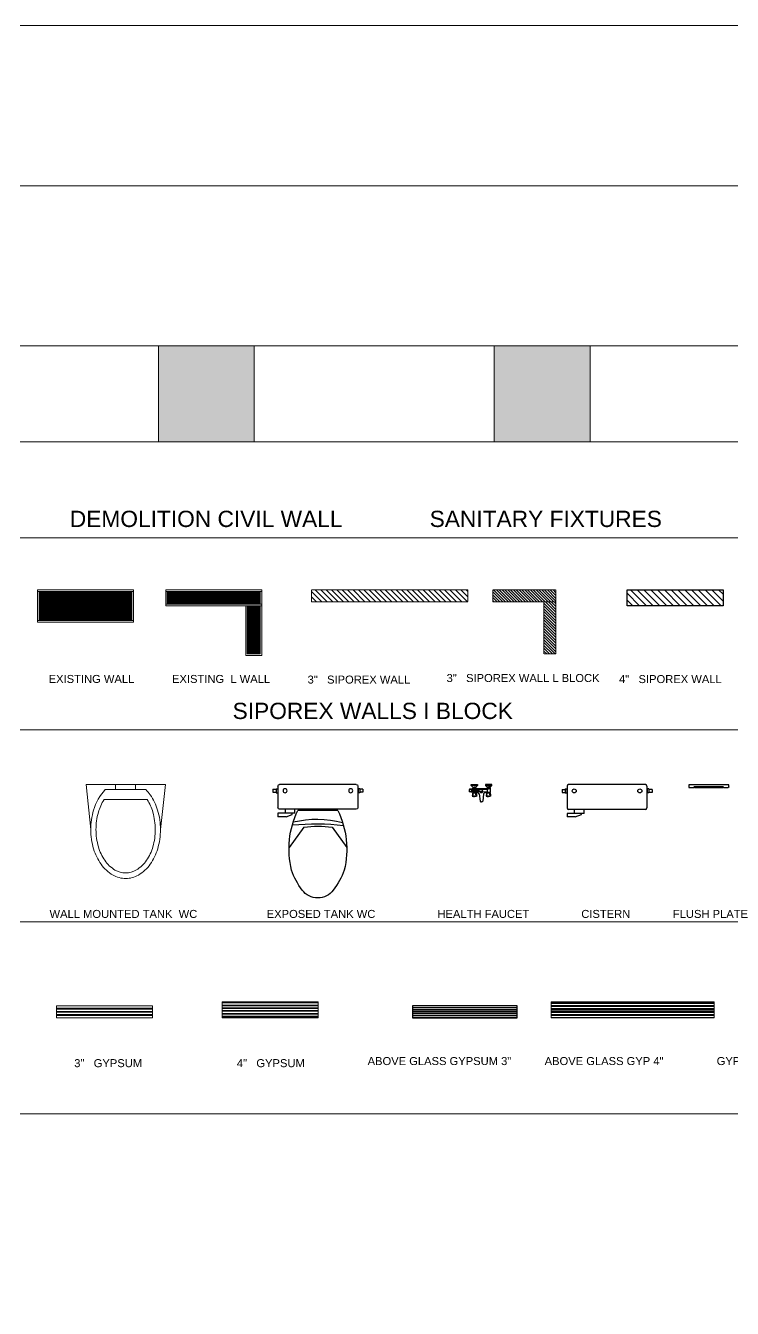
# Model space of a CAD drawing. Header units: millimetres. Extents: x -30 to 138967, y -30 to 77998.
# Drawn here: x 96365 to 100783, y 69982 to 77998 of the extents above; entities that cross this region are included whole.
import ezdxf

# ---------------------------------------------------------------- set-up
doc = ezdxf.new("R2010")
doc.units = ezdxf.units.MM
doc.header["$LTSCALE"] = 10
doc.header["$MEASUREMENT"] = 0
doc.linetypes.add('DASHED2', pattern=[0.375, 0.25, -0.125])
doc.layers.get('0').update_dxf_attribs({"lineweight": 13})
doc.layers.add('100 MM GLASS PARTITION', color=5, linetype='Continuous', lineweight=0, true_color=0x0000ff)
doc.layers.add('75 MM GLASS PARTITION', color=5, linetype='Continuous', lineweight=0, true_color=0x0000ff)
for name, color, linetype in [('3 IN. ABOVE GLASS GYPSUM', 252, 'Continuous'), ('4 IN. ABOVE GLASS GYPSUM', 252, 'Continuous'), ('4 in. SIPOREX WALL', 252, 'Continuous'), ('base', 8, 'Continuous'), ('TEXT', 7, 'Continuous')]:
    doc.layers.add(name, color=color, linetype=linetype)
for name, color, linetype, lineweight in [('3 IN. GYPSUM', 115, 'Continuous', 9), ('3 in.SIPOREX WALL', 102, 'DASHED2', 5), ('CIVIL - DEMOLITION-  CIVIL WALLS', 242, 'Continuous', 20), ('DOOR_GLASS', 160, 'Continuous', 0)]:
    doc.layers.add(name, color=color, linetype=linetype, lineweight=lineweight)
doc.layers.add('EXISTING WALL', color=7, linetype='Continuous', true_color=0x616161)
doc.layers.add('SANITARY FIXTURE', color=7, linetype='Continuous', true_color=0x00b3b3)
doc.styles.add('2MM', font='arial.ttf')
doc.styles.get("Standard").update_dxf_attribs({"font": 'arial.ttf'})

# ---------------------------------------------------------------- blocks, each defined once
blk = doc.blocks.new('*U83')
at = {"layer": '3 in.SIPOREX WALL'}
h = blk.add_hatch(dxfattribs=at)
h.set_pattern_fill('ANSI31', color=256, scale=7.5, angle=-90)
h.set_pattern_definition([(315, (435258.738, -321206.451), (16.83798, 16.83798), [])])
h.paths.add_polyline_path([(404733.3, -262853.2), (405710.8, -262853.2), (405710.8, -262928.2), (404733.3, -262928.2)])
blk.add_lwpolyline([(404733.3, -262853.2), (405710.8, -262853.2), (405710.8, -262928.2), (404733.3, -262928.2)], close=True, dxfattribs=at)
blk = doc.blocks.new('*U91')
at = {"layer": '4 in. SIPOREX WALL', "linetype": 'ByBlock', "ltscale": 3}
h = blk.add_hatch(dxfattribs=at)
h.set_pattern_fill('ANSI31', color=256, scale=240, angle=-90)
h.set_pattern_definition([(315, (-1504.14, -328.866), (21.2132034, 21.2132034), [])])
h.paths.add_polyline_path([(404754.6, -262690.2), (404754.6, -262790.2), (405354.6, -262790.2), (405354.6, -262690.2)])
at = {"layer": '4 in. SIPOREX WALL'}
blk.add_lwpolyline([(404754.6, -262690.2), (405354.6, -262690.2), (405354.6, -262790.2), (404754.6, -262790.2)], close=True, dxfattribs=at)
blk = doc.blocks.new('*U100')
at = {"layer": '3 in.SIPOREX WALL', "lineweight": 5, "ltscale": 10}
h = blk.add_hatch(dxfattribs=at)
h.set_pattern_fill('ANSI31', color=256, scale=100, angle=-90)
h.set_pattern_definition([(315, (9.559, 0), (8.8388348, 8.8388348), [])])
h.paths.add_polyline_path([(101742.1, 74798.2), (101742.1, 74723.2), (102136.8, 74723.2), (102136.8, 74798.2)])
h = blk.add_hatch(dxfattribs=at)
h.set_pattern_fill('ANSI31', color=256, scale=100, angle=-90)
h.set_pattern_definition([(315, (0, -200), (8.8388348, 8.8388348), [])])
h.paths.add_polyline_path([(102061.8, 74398.2), (102136.8, 74398.2), (102136.8, 74723.2), (102061.8, 74723.2)])
at = {"layer": '3 in.SIPOREX WALL'}
blk.add_lwpolyline([(101742.1, 74798.2), (102136.8, 74798.2), (102136.8, 74723.2), (101742.1, 74723.2)], close=True, dxfattribs=at)
blk.add_lwpolyline([(102136.8, 74798.2), (102136.8, 74398.2), (102061.8, 74398.2), (102061.8, 74723.2)], dxfattribs=at)
blk = doc.blocks.new('*U136')
at = {"layer": '3 IN. GYPSUM', "lineweight": 5, "ltscale": 10}
h = blk.add_hatch(dxfattribs=at)
h.set_pattern_fill('PLAST', color=256, scale=80, angle=180)
h.set_pattern_definition([(180, (96792.948, 71797.91), (-2e-15, -20), []), (180, (96792.948, 71795.41), (-2e-15, -20), []), (180, (96792.948, 71792.91), (-2e-15, -20), [])])
h.paths.add_polyline_path([(97392.9, 71797.9), (97392.9, 71872.9), (96792.9, 71872.9), (96792.9, 71797.9)])
blk.add_lwpolyline([(96792.9, 71797.9), (97392.9, 71797.9), (97392.9, 71872.9), (96792.9, 71872.9)], close=True, dxfattribs=at)
blk = doc.blocks.new('*U137')
at = {"layer": '3 IN. GYPSUM', "lineweight": 5, "ltscale": 10}
h = blk.add_hatch(dxfattribs=at)
h.set_pattern_fill('PLAST', color=256, scale=70, angle=180)
h.set_pattern_definition([(180, (98104.352, 71772.91), (-2e-15, -17.5), []), (180, (98104.352, 71770.723), (-2e-15, -17.5), []), (180, (98104.352, 71768.535), (-2e-15, -17.5), [])])
h.paths.add_polyline_path([(98104.4, 71872.9), (98104.4, 71772.9), (98704.4, 71772.9), (98704.4, 71872.9)])
blk.add_lwpolyline([(98104.4, 71772.9), (98704.4, 71772.9), (98704.4, 71872.9), (98104.4, 71872.9)], close=True, dxfattribs=at)
blk = doc.blocks.new('*U134')
at = {"layer": '3 IN. ABOVE GLASS GYPSUM', "lineweight": 5}
h = blk.add_hatch(dxfattribs=at)
h.set_pattern_fill('PLAST', color=256, scale=50, angle=180)
h.set_pattern_definition([(180, (79.388, 0), (-2e-15, -12.5), []), (180, (79.388, -1.562), (-2e-15, -12.5), []), (180, (79.388, -3.125), (-2e-15, -12.5), [])])
h.paths.add_polyline_path([(98905.2, 71872.9), (98905.2, 71835.4), (99559.3, 71835.4), (99559.3, 71872.9)])
h.paths.add_polyline_path([(99559.3, 71797.9), (99559.3, 71835.4), (98905.2, 71835.4), (98905.2, 71797.9)])
at = {"layer": '100 MM GLASS PARTITION', "const_width": 12.5}
blk.add_lwpolyline([(98905.2, 71835.4), (99559.3, 71835.4)], dxfattribs=at)
at = {"layer": '3 IN. ABOVE GLASS GYPSUM', "linetype": 'ByBlock'}
blk.add_lwpolyline([(99559.3, 71872.9), (98905.2, 71872.9), (98905.2, 71797.9), (99559.3, 71797.9)], close=True, dxfattribs=at)
blk = doc.blocks.new('*U302')
at = {"layer": '4 IN. ABOVE GLASS GYPSUM', "lineweight": 20, "ltscale": 10}
h = blk.add_hatch(dxfattribs=at)
h.set_pattern_fill('PLAST', color=256, scale=75)
h.set_pattern_definition([(0, (-259.271, 169.114), (0, 18.75), []), (0, (-259.271, 171.458), (0, 18.75), []), (0, (-259.271, 173.801), (0, 18.75), [])])
h.paths.add_polyline_path([(99584.5, 71872.9), (99584.5, 71772.9), (100601.8, 71772.9), (100601.8, 71872.9)])
at = {"layer": '4 IN. ABOVE GLASS GYPSUM', "lineweight": 20, "extrusion": (1.01663e-07, 4.21108e-08, 1), "elevation": 0}
blk.add_lwpolyline([(99584.5, 71872.9), (100601.8, 71872.9), (100601.8, 71772.9), (99584.5, 71772.9)], close=True, dxfattribs=at)
at = {"layer": '4 IN. ABOVE GLASS GYPSUM', "lineweight": 20, "ltscale": 10, "elevation": 0}
blk.add_lwpolyline([(99584.5, 71872.9), (100601.8, 71872.9), (100601.8, 71772.9), (99584.5, 71772.9)], close=True, dxfattribs=at)
at = {"layer": 'DOOR_GLASS', "extrusion": (1.01663e-07, 4.21108e-08, 1), "const_width": 12, "elevation": 0}
blk.add_lwpolyline([(99584.5, 71822.9), (100601.8, 71822.9)], dxfattribs=at)
blk = doc.blocks.new('*U109')
at = {"layer": 'EXISTING WALL', "lineweight": 5, "ltscale": 10}
h = blk.add_hatch(dxfattribs=at)
h.set_pattern_fill('ANSI32', color=256, scale=25)
h.set_pattern_definition([(45, (1e-11, -101.304), (-6.6291261, 6.6291261), []), (45, (4.419, -101.304), (-6.6291261, 6.6291261), [])])
h.paths.add_polyline_path([(95128.4, 76450.7), (95128.4, 76632), (94548.4, 76632), (94548.4, 76450.7)])
for p, q in [((94538.4, 76642), (94538.4, 76440.7)), ((95138.4, 76642), (94538.4, 76642)), ((95138.4, 76440.7), (95138.4, 76642)), ((95138.4, 76632), (94538.4, 76632)), ((94548.4, 76632), (94548.4, 76450.7)), ((95128.4, 76450.7), (95128.4, 76632)), ((94538.4, 76450.7), (95138.4, 76450.7)), ((94538.4, 76440.7), (95138.4, 76440.7))]:
    blk.add_line(p, q, dxfattribs=at)
blk = doc.blocks.new('*U111')
at = {"layer": 'EXISTING WALL', "lineweight": 5, "ltscale": 10}
h = blk.add_hatch(dxfattribs=at)
h.set_pattern_fill('ANSI32', color=256, scale=25)
h.set_pattern_definition([(45, (6097.539, -2169.515), (-6.6291261, 6.6291261), []), (45, (6101.958, -2169.515), (-6.6291261, 6.6291261), [])])
h.paths.add_polyline_path([(101226, 74382.5), (101226, 74462.5), (100646, 74462.5), (100646, 74382.5)])
h = blk.add_hatch(dxfattribs=at)
h.set_pattern_fill('ANSI32', color=256, scale=25)
h.set_pattern_definition([(45, (0, -10), (-6.6291261, 6.6291261), []), (45, (4.419, -10), (-6.6291261, 6.6291261), [])])
h.paths.add_polyline_path([(101226, 74372.5), (101146, 74372.5), (101146, 74072.5), (101226, 74072.5)])
for p, q in [((100636, 74472.5), (100636, 74372.5)), ((101236, 74472.5), (100636, 74472.5)), ((101236, 74372.5), (101236, 74472.5)), ((101236, 74462.5), (100636, 74462.5)), ((100646, 74462.5), (100646, 74382.5)), ((101226, 74382.5), (101226, 74462.5)), ((100636, 74382.5), (101236, 74382.5)), ((100636, 74372.5), (101236, 74372.5))]:
    blk.add_line(p, q, dxfattribs=at)
for points in [[(101236, 74472.5), (101236, 74062.5), (101136, 74062.5), (101136, 74372.5)], [(101226, 74372.5), (101226, 74072.5), (101146, 74072.5), (101146, 74372.5)]]:
    blk.add_lwpolyline(points, dxfattribs=at)
blk = doc.blocks.new('ee')
at = {"layer": 'base', "color": 0}
for p, q in [((0.4333, 0.2426), (0.4333, -0.2374)), ((0.5778, 0.2526), (0.4433, 0.2526)), ((0.5361, 0.2639), (0.5361, 0.2539)), ((0.5611, 0.2639), (0.5361, 0.2639)), ((0.5611, 0.2539), (0.5361, 0.2539)), ((0.5389, 0.2839), (0.5389, 0.2639)), ((0.5583, 0.2839), (0.5389, 0.2839)), ((0.5583, 0.2839), (0.5583, 0.2639)), ((0.5611, 0.2639), (0.5611, 0.2539)), ((0.5878, 0.2426), (0.5878, -0.2374)), ((0.3204, 0.0912), (0.1933, 0.1829)), ((0.4257, 0.1276), (0.4257, -0.1224)), ((0.3216, -0.0851), (0.1933, -0.1777)), ((0.3857, -0.1955), (0.4006, -0.1574)), ((0.4006, -0.1574), (0.4083, -0.1574)), ((0.4083, -0.1409), (0.4333, -0.1409)), ((0.4083, -0.1409), (0.4083, -0.2474)), ((0.3857, -0.1955), (0.3857, -0.2474)), ((0.4083, -0.1999), (0.4333, -0.1999)), ((0.4083, -0.2474), (0.3857, -0.2474)), ((0.5778, -0.2474), (0.4433, -0.2474)), ((0.5611, -0.2487), (0.5361, -0.2487)), ((0.5361, -0.2587), (0.5361, -0.2487)), ((0.5611, -0.2587), (0.5361, -0.2587)), ((0.5389, -0.2787), (0.5389, -0.2587)), ((0.5583, -0.2787), (0.5389, -0.2787)), ((0.5583, -0.2787), (0.5583, -0.2587)), ((0.5611, -0.2587), (0.5611, -0.2487))]:
    blk.add_line(p, q, dxfattribs=at)
for centre in [(0.5486, 0.2078), (0.5486, -0.2026)]:
    blk.add_circle(centre, 0.0125, dxfattribs=at)
for centre, radius, start, end in [((0.4433, 0.2426), 0.01, 90, 180), ((0.5778, 0.2426), 0.01, 360, 90), ((0.2076, -0.2624), 0.4568, 109.89489, 127.76176), ((0.1837, -0.3737), 0.5567, 64.23211, 103.67546), ((-1.179, -0.0104), 1.5207, 354.47288, 6.54475), ((-0.0008, 0.0018), 0.1204, 126.37945, 233.62055), ((-0.3644, -0.0013), 0.691, 353.03614, 7.69858), ((-0.2879, -0.0028), 0.6585, 346.97955, 14.07238), ((0.2015, 0.2647), 0.4521, 232.74513, 250.70583), ((0.1837, 0.3789), 0.5567, 256.32454, 295.76789), ((0.4433, -0.2374), 0.01, 180, 270), ((0.5778, -0.2374), 0.01, 270, 360)]:
    blk.add_arc(centre, radius, start, end, dxfattribs=at)
blk = doc.blocks.new('EXPOSED TANK WC')
at = {"layer": 'SANITARY FIXTURE', "xscale": -1000.000000001469, "yscale": 1000.000000001469, "zscale": 1000.000000001469, "rotation": 270}
blk.add_blockref('ee', (98189.5, 72668.5), dxfattribs=at)
blk = doc.blocks.new('*U237')
at = {"layer": 'SANITARY FIXTURE'}
for p, q in [((99718.7, 72859), (99718.7, 72845.1)), ((99968.7, 72859), (99718.7, 72859)), ((99718.7, 72845.1), (99718.9, 72844)), ((99718.9, 72844), (99719.4, 72843)), ((99719.4, 72843), (99720.2, 72842.1)), ((99720.2, 72842.1), (99721.2, 72841.6)), ((99721.2, 72841.6), (99722.4, 72841.4)), ((99722.4, 72841.4), (99751.2, 72841.4)), ((99753, 72844.7), (99751.2, 72844.7)), ((99752.1, 72841.7), (99751.2, 72841.4)), ((99752.8, 72842.4), (99752.1, 72841.7)), ((99753, 72843.3), (99752.8, 72842.4)), ((99754.3, 72844.7), (99753, 72844.7)), ((99753, 72844.7), (99753, 72843.8)), ((99753, 72843.7), (99753, 72843.8)), ((99753, 72843.7), (99754.3, 72843.7)), ((99753, 72843.4), (99753, 72843.7)), ((99753, 72843.3), (99753, 72843.4)), ((99867.6, 72844.7), (99754.3, 72844.7)), ((99754.3, 72843.8), (99754.3, 72844.7)), ((99754.3, 72843.8), (99754.3, 72843.7)), ((99754.3, 72843.7), (99754.3, 72843.4)), ((99754.3, 72843.4), (99754.3, 72843.3)), ((99754.3, 72843.3), (99754.6, 72842.4)), ((99754.6, 72842.4), (99755.2, 72841.7)), ((99755.2, 72841.7), (99756.1, 72841.4)), ((99756.1, 72841.4), (99865.8, 72841.4)), ((99865.8, 72841.4), (99866.7, 72841.7)), ((99866.7, 72841.7), (99867.4, 72842.4)), ((99867.4, 72842.4), (99867.6, 72843.3)), ((99868.8, 72844.7), (99867.6, 72844.7)), ((99867.6, 72844.7), (99867.6, 72843.8)), ((99867.6, 72843.7), (99867.6, 72843.8)), ((99867.6, 72843.7), (99868.8, 72843.7)), ((99867.6, 72843.4), (99867.6, 72843.7)), ((99867.6, 72843.3), (99867.6, 72843.4)), ((99933, 72844.7), (99868.8, 72844.7)), ((99868.8, 72843.8), (99868.8, 72844.7)), ((99868.8, 72843.8), (99868.8, 72843.7)), ((99868.8, 72843.7), (99868.8, 72843.4)), ((99868.8, 72843.4), (99868.8, 72843.3)), ((99868.8, 72843.3), (99869, 72842.4)), ((99869, 72842.4), (99869.7, 72841.7)), ((99869.7, 72841.7), (99870.6, 72841.4)), ((99870.6, 72841.4), (99931.2, 72841.4)), ((99931.2, 72841.4), (99932.1, 72841.7)), ((99932.1, 72841.7), (99932.8, 72842.4)), ((99932.8, 72842.4), (99933, 72843.3)), ((99934.3, 72844.7), (99933, 72844.7)), ((99933, 72844.7), (99933, 72843.8)), ((99933, 72843.7), (99933, 72843.8)), ((99933, 72843.7), (99934.3, 72843.7)), ((99933, 72843.4), (99933, 72843.7)), ((99933, 72843.3), (99933, 72843.4)), ((99936.1, 72844.7), (99934.3, 72844.7)), ((99934.3, 72843.8), (99934.3, 72844.7)), ((99934.3, 72843.8), (99934.3, 72843.7)), ((99934.3, 72843.7), (99934.3, 72843.4)), ((99934.3, 72843.4), (99934.3, 72843.3)), ((99934.6, 72842.4), (99934.3, 72843.3)), ((99935.3, 72841.7), (99934.6, 72842.4)), ((99936.2, 72841.4), (99935.3, 72841.7)), ((99936.2, 72841.4), (99965, 72841.4)), ((99966.1, 72841.6), (99965, 72841.4)), ((99967.2, 72842.1), (99966.1, 72841.6)), ((99968, 72843), (99967.2, 72842.1)), ((99968.5, 72844), (99968, 72843)), ((99968.7, 72845.1), (99968.5, 72844)), ((99968.7, 72845.1), (99968.7, 72859))]:
    blk.add_line(p, q, dxfattribs=at)
blk = doc.blocks.new('WALL MOUNTED TANK WC')
at = {"layer": 'SANITARY FIXTURE', "linetype": 'ByBlock', "lineweight": -2}
for p, q in [((-248.1, 0), (248.1, 0)), ((-248.1, 0), (-219.5, -282.4)), ((-64.1, -32.6), (-64.1, 0)), ((60.7, 0), (60.7, -32.6)), ((248.1, 0.3), (215.9, -281.9)), ((60.7, -32.6), (-128.7, -32.5)), ((60.7, -32.6), (123.5, -32.6)), ((-136.4, -95.3), (132.6, -95.4))]:
    blk.add_line(p, q, dxfattribs=at)
for points in [[(-128.7, -32.5), (-128.7, -32.5, 0.117163), (-202.1, -161.2)], [(151.9, -65.6), (151.9, -65.6, 0.045465), (123.5, -32.6)], [(198.3, -160.8), (198.3, -160.8, 0.083134), (151.9, -65.6)], [(-136.4, -95.3), (-136.4, -95.3, 0.07587), (-172.3, -174.6)], [(168.4, -174.1), (168.4, -174.1, 0.075398), (132.6, -95.4)], [(-202.1, -161.2), (-202.1, -161.2, 0.071762), (-219.5, -282.4)], [(-172.3, -174.6), (-172.3, -174.6, 0.068997), (-187.1, -282.4)], [(183.5, -281.9), (183.5, -281.9, 0.068997), (168.4, -174.1)], [(215.9, -281.9), (215.9, -281.9, 0.071762), (198.3, -160.8)], [(-219.5, -282.4), (-219.5, -282.4, 0.071762), (-201.8, -403.6)], [(-187.1, -282.4), (-187.1, -282.4, 0.068997), (-172, -390.2)], [(168.7, -389.8), (168.7, -389.8, 0.068997), (183.5, -281.9)], [(198.6, -403.1), (198.6, -403.1, 0.071762), (215.9, -281.9)], [(-172, -390.2), (-172, -390.2, 0.081027), (-132.5, -474.3)], [(129.5, -474), (129.5, -474, 0.081027), (168.7, -389.8)], [(-201.8, -403.6), (-201.8, -403.6, 0.083134), (-155.5, -498.7)], [(-132.5, -474.3), (-132.5, -474.3, 0.107012), (-68.3, -535)], [(65.5, -534.9), (65.5, -534.9, 0.107012), (129.5, -474)], [(152.4, -498.4), (152.4, -498.4, 0.083134), (198.6, -403.1)], [(-155.5, -498.7), (-155.5, -498.7, 0.106701), (-80.6, -566.9)], [(-68.3, -535), (-68.3, -535, 0.137206), (-1.4, -553.7)], [(-1.4, -553.7), (-1.4, -553.7, 0.137206), (65.5, -534.9)], [(77.7, -566.7), (77.7, -566.7, 0.106701), (152.4, -498.4)], [(-80.6, -566.9), (-80.6, -566.9, 0.132587), (-1.4, -588.2)], [(-1.4, -588.2), (-1.4, -588.2, 0.132587), (77.7, -566.7)]]:
    blk.add_lwpolyline(points, format="xyb", dxfattribs=at)
blk = doc.blocks.new('HEALTH FAUCET')
at = {"layer": 'SANITARY FIXTURE'}
for p, q in [((99875.6, 73127.5), (99924.5, 73127.5)), ((99875.6, 73119.3), (99924.5, 73119.3)), ((99900.9, 73112.1), (99909.5, 73112.1)), ((99924.5, 73127.5), (99969.1, 73132.5)), ((99924.5, 73119.3), (99969.1, 73114.2)), ((99941.7, 73117.4), (99941.7, 73129.4)), ((99971.4, 73112.1), (99962.8, 73112.1)), ((99922.5, 73103.6), (99927.6, 73056.7)), ((99931.5, 73053.3), (99936.3, 73053.3)), ((99940.7, 73053.3), (99936, 73053.3)), ((99949.8, 73103.6), (99944.7, 73056.7))]:
    blk.add_line(p, q, dxfattribs=at)
for points in [[(99861.4, 73130.2), (99860.4, 73130.2, 0.414214), (99858.6, 73128.4), (99858.6, 73118.4, 0.414214), (99860.4, 73116.6), (99861.4, 73116.6)], [(99867.2, 73129.3), (99870.6, 73132.2), (99871.5, 73132.2, -0.116704), (99874.3, 73130.2, -2.198442)], [(99867.2, 73117.4), (99870.6, 73114.6), (99871.5, 73114.6, 0.116561), (99874.3, 73116.6, 2.198442)], [(99875.6, 73130.2), (99868.2, 73130.2, 0.414214)], [(99926.8, 73115.3), (99875.6, 73116.6), (99875.6, 73130.2), (99969.1, 73132.8, -0.422006), (99972.6, 73129.4), (99972.6, 73117.6, -0.419541), (99969.1, 73114.2)], [(99884.4, 73111.3, 0.267309), (99882.1, 73109.7, 0.037287), (99879, 73089.1, 0.091288), (99892.7, 73086.3, 2.64258)], [(99879.1, 73133.9), (99879.1, 73130.3, 0.021268)], [(99879.1, 73116.5), (99879.1, 73112.8, 0.021268)], [(99892.7, 73088.6), (99884.7, 73088.6, -0.256857), (99882, 73090), (99885.7, 73106.3, -0.295314), (99892.7, 73110.2, -0.695222)], [(99884.5, 73134.6), (99882.5, 73133.3), (99882.5, 73130.3, 0.486035)], [(99882.5, 73116.4), (99882.5, 73113.6, 0.486035), (99884.4, 73112.1)], [(99884.4, 73112.1), (99900.9, 73112.1, -0.298825)], [(99900.9, 73111.3, -0.267309), (99903.2, 73109.7, -0.037287), (99906.3, 73089.1, -0.091288), (99892.7, 73086.3, -2.64258)], [(99892.7, 73088.6), (99900.6, 73088.6, 0.256857), (99903.4, 73090), (99899.6, 73106.3, 0.295314), (99892.7, 73110.2, 0.695222)], [(99971.4, 73111.3, 0.267309), (99969.1, 73109.7, 0.037287), (99965.9, 73089.1, 0.091288), (99979.6, 73086.3, 2.64258)], [(99979.6, 73088.6), (99971.6, 73088.6, -0.256857), (99968.9, 73090), (99972.7, 73106.3, -0.295314), (99979.6, 73110.2, -0.695222)], [(99987.9, 73112.1), (99971.4, 73112.1, 0.298825)], [(99987.9, 73111.3, -0.267309), (99990.2, 73109.7, -0.037287), (99993.3, 73089.1, -0.091288), (99979.6, 73086.3, -2.64258)], [(99979.6, 73088.6), (99987.6, 73088.6, 0.256857), (99990.3, 73090), (99986.5, 73106.3, 0.295314), (99979.6, 73110.2, 0.695222)], [(99987.8, 73134.6), (99989.8, 73133.3), (99989.8, 73113.6, -0.486035), (99987.9, 73112.1)], [(99879, 73089.1, 0.167018), (99882, 73090, 0.059643), (99881.1, 73105.2, -3.293794)], [(99906.3, 73089.1, -0.167018), (99903.4, 73090, -0.059643), (99904.2, 73105.2, 3.293794)], [(99965.9, 73089.1, 0.167018), (99968.9, 73090, 0.059643), (99968.1, 73105.2, -3.293794)], [(99993.3, 73089.1, -0.167018), (99990.3, 73090, -0.059643), (99991.2, 73105.2, 3.293794)]]:
    blk.add_lwpolyline(points, format="xyb", dxfattribs=at)
for points in [[(99879.1, 73133.9), (99877.2, 73134.5), (99861.2, 73132.3), (99861, 73131.8), (99861, 73130.7), (99861.4, 73130.2)], [(99879.1, 73112.8), (99877.2, 73112.3), (99861.2, 73114.4), (99861, 73115), (99861, 73116.1), (99861.4, 73116.6)], [(99861.4, 73130.2), (99861.5, 73130)], [(99861.4, 73116.6), (99861.5, 73116.7), (99867.2, 73117.4)], [(99861.5, 73130), (99867.2, 73129.3)], [(99868.2, 73116.6), (99875.6, 73116.6)], [(99871.6, 73160.9), (99911.1, 73160.9), (99911.1, 73155.9)], [(99871.6, 73155.9), (99871.6, 73160.9)], [(99911.1, 73155.9), (99871.6, 73155.9)], [(99871.6, 73155.9), (99882.1, 73144.5), (99884.2, 73144.5)], [(99884.2, 73134.6), (99880.9, 73134.6), (99879.1, 73133.9)], [(99884.4, 73112.1), (99880.9, 73112.1), (99879.1, 73112.8)], [(99880.7, 73134.6), (99880.7, 73130.3)], [(99880.7, 73116.5), (99880.7, 73112.3)], [(99884.2, 73141.7), (99882.4, 73140.2), (99882.4, 73136), (99884.2, 73134.6)], [(99884.2, 73144.5), (99891.3, 73144.5)], [(99884.2, 73144.5), (99884.2, 73141.7)], [(99884.2, 73141.7), (99891.3, 73141.7)], [(99884.5, 73134.6), (99884.2, 73134.6)], [(99884.2, 73134.6), (99891.3, 73134.6)], [(99884.4, 73112.1), (99884.4, 73111.3)], [(99884.4, 73111.3), (99900.9, 73111.3)], [(99898.5, 73134.6), (99884.5, 73134.6)], [(99885.9, 73134.6), (99887.4, 73136), (99887.4, 73140.2), (99885.9, 73141.7)], [(99887.4, 73140.2), (99889.3, 73141.7)], [(99887.4, 73136), (99889.3, 73134.6)], [(99898.5, 73144.5), (99891.3, 73144.5)], [(99898.5, 73141.7), (99891.3, 73141.7)], [(99898.5, 73134.6), (99891.3, 73134.6)], [(99895.3, 73140.2), (99893.4, 73141.7)], [(99895.3, 73136), (99893.4, 73134.6)], [(99896.8, 73134.6), (99895.3, 73136), (99895.3, 73140.2), (99896.8, 73141.7)], [(99911.1, 73155.9), (99900.6, 73144.5), (99898.5, 73144.5)], [(99898.5, 73144.5), (99898.5, 73141.7)], [(99898.5, 73141.7), (99900.3, 73140.2), (99900.3, 73136), (99898.5, 73134.6)], [(99973.4, 73134.6), (99898.5, 73134.6)], [(99900.9, 73111.3), (99900.9, 73112.1)], [(99944.3, 73114.9), (99926.8, 73115.3)], [(99969.1, 73114.2), (99944.3, 73114.9)], [(100000.4, 73160.9), (99960.8, 73160.9), (99960.8, 73155.9)], [(99960.8, 73155.9), (100000.4, 73155.9)], [(99960.8, 73155.9), (99971.4, 73144.5), (99973.4, 73144.5)], [(99971.4, 73111.3), (99971.4, 73112.1)], [(99987.9, 73111.3), (99971.4, 73111.3)], [(99973.4, 73141.7), (99971.6, 73140.2), (99971.6, 73136), (99973.4, 73134.6)], [(99973.4, 73144.5), (99980.6, 73144.5)], [(99973.4, 73144.5), (99973.4, 73141.7)], [(99973.4, 73141.7), (99980.6, 73141.7)], [(99973.7, 73134.6), (99973.4, 73134.6)], [(99973.4, 73134.6), (99980.6, 73134.6)], [(99975.2, 73134.6), (99976.7, 73136), (99976.7, 73140.2), (99975.2, 73141.7)], [(99976.7, 73140.2), (99978.6, 73141.7)], [(99976.7, 73136), (99978.6, 73134.6)], [(99987.8, 73144.5), (99980.6, 73144.5)], [(99987.8, 73141.7), (99980.6, 73141.7)], [(99987.8, 73134.6), (99980.6, 73134.6)], [(99984.5, 73140.2), (99982.6, 73141.7)], [(99984.5, 73136), (99982.6, 73134.6)], [(99986, 73134.6), (99984.5, 73136), (99984.5, 73140.2), (99986, 73141.7)], [(100000.4, 73155.9), (99989.8, 73144.5), (99987.8, 73144.5)], [(99987.8, 73144.5), (99987.8, 73141.7)], [(99987.8, 73141.7), (99989.5, 73140.2), (99989.5, 73136), (99987.8, 73134.6)], [(99987.9, 73112.1), (99987.9, 73111.3)], [(100000.4, 73155.9), (100000.4, 73160.9)]]:
    blk.add_lwpolyline(points, dxfattribs=at)
for centre, radius, start, end in [((99909.5, 73098), 14.2, 23.44837, 89.99814), ((99935.7, 73122.2), 11.3, 217.44553, 319.64109), ((99935.7, 73122.2), 11.3, 60.69056, 122.51172), ((99962.8, 73098), 14.2, 89.99814, 156.54792), ((99931.4, 73057.1), 3.79, 186.09603, 272.37305), ((99940.9, 73057.1), 3.79, 267.62324, 353.90026)]:
    blk.add_arc(centre, radius, start, end, dxfattribs=at)
blk = doc.blocks.new('CISTERN')
at = {"layer": 'SANITARY FIXTURE'}
for p, q in [((99718.1, 72867), (99718.1, 72847.5)), ((99718.1, 72867), (99738.1, 72867)), ((99738.1, 72869.8), (99738.1, 72844.8)), ((99738.1, 72869.8), (99748.1, 72869.8)), ((99748.1, 72869.8), (99748.1, 72844.8)), ((99749.4, 72886.5), (99749.4, 72752)), ((100239.4, 72896.5), (99759.4, 72896.5)), ((100249.4, 72886.5), (100249.4, 72752)), ((100260.7, 72869.8), (100250.7, 72869.8)), ((100250.7, 72869.8), (100250.7, 72844.8)), ((100260.7, 72869.8), (100260.7, 72844.8)), ((100280.7, 72867), (100260.7, 72867)), ((100280.7, 72867), (100280.7, 72847.5)), ((99718.1, 72847.5), (99738.1, 72847.5)), ((99738.1, 72844.8), (99748.1, 72844.8)), ((100260.7, 72844.8), (100250.7, 72844.8)), ((100280.7, 72847.5), (100260.7, 72847.5)), ((99855.9, 72717), (99749.4, 72717)), ((99749.4, 72717), (99749.4, 72694.4)), ((100239.4, 72742), (99759.4, 72742)), ((99796.9, 72717), (99796.9, 72742)), ((99801.3, 72694.4), (99839.3, 72709.3)), ((99839.3, 72709.3), (99839.3, 72717)), ((99855.9, 72717), (99855.9, 72742)), ((99801.3, 72694.4), (99749.4, 72694.4))]:
    blk.add_line(p, q, dxfattribs=at)
for centre in [(99794.2, 72857.3), (100204.6, 72857.3)]:
    blk.add_circle(centre, 12.5, dxfattribs=at)
for centre, start, end in [((99759.4, 72886.5), 90, 180), ((100239.4, 72886.5), 0, 90), ((99759.4, 72752), 180, 270), ((100239.4, 72752), 270, 0)]:
    blk.add_arc(centre, 10, start, end, dxfattribs=at)

msp = doc.modelspace()

# ---------------------------------------------------------------- hatches: boundary and pattern name
at = {"layer": 'CIVIL - DEMOLITION-  CIVIL WALLS', "lineweight": 5, "ltscale": 10}
h = msp.add_hatch(dxfattribs=at)
h.set_pattern_fill('ANGLE', color=256)
h.set_pattern_definition([(0, (0, 0), (0, 0.275), [0.2, -0.075]), (90, (0, 0), (-0.275, 2e-17), [0.2, -0.075])])
h.paths.add_polyline_path([(97194.8, 75398.2), (97794.8, 75398.2), (97794.8, 75998.2), (97194.8, 75998.2)])
at = {"layer": 'SANITARY FIXTURE', "lineweight": 5, "ltscale": 10}
h = msp.add_hatch(dxfattribs=at)
h.set_pattern_fill('PLAST', color=256)
h.paths.add_polyline_path([(99894.3, 75998.2), (99294.3, 75998.2), (99294.3, 75398.2), (99894.3, 75398.2)])

# ---------------------------------------------------------------- linework, layer by layer
at = {"lineweight": 5, "ltscale": 10}
msp.add_line((96291, 75398.2), (123491, 75398.2), dxfattribs=at)
for points in [[(93491, 76998.2), (123491, 76998.2), (123491, 77998.2), (93491, 77998.2)], [(93491, 44798.2), (123491, 44798.2), (123491, 76998.2), (93491, 76998.2)], [(93491, 75998.2), (123491, 75998.2), (123491, 76998.2), (93491, 76998.2)], [(93491, 74798.2), (123491, 74798.2), (123491, 75998.2), (93491, 75998.2)], [(93491, 73598.2), (123491, 73598.2), (123491, 74798.2), (93491, 74798.2)], [(93491, 72398.2), (123491, 72398.2), (123491, 73598.2), (93491, 73598.2)], [(93491, 71198.2), (123491, 71198.2), (123491, 72398.2), (93491, 72398.2)], [(93491, 68798.2), (123491, 68798.2), (123491, 71198.2), (93491, 71198.2)]]:
    msp.add_lwpolyline(points, close=True, dxfattribs=at)
at = {"layer": 'CIVIL - DEMOLITION-  CIVIL WALLS', "lineweight": 5, "ltscale": 10}
msp.add_lwpolyline([(97194.8, 75398.2), (97794.8, 75398.2), (97794.8, 75998.2), (97194.8, 75998.2)], close=True, dxfattribs=at)
at = {"layer": 'SANITARY FIXTURE', "lineweight": 5, "ltscale": 10}
msp.add_lwpolyline([(99294.3, 75398.2), (99894.3, 75398.2), (99894.3, 75998.2), (99294.3, 75998.2)], close=True, dxfattribs=at)

# ---------------------------------------------------------------- block references
at = {"lineweight": 5, "ltscale": 10}
for name, p in [('*U109', (1901.2, -2169.5)), ('WALL MOUNTED TANK WC', (96992.1, 73256.6))]:
    msp.add_blockref(name, p, dxfattribs=at)
at = {"lineweight": 5}
for name, p in [('*U100', (-2456.1, -325.7)), ('EXPOSED TANK WC', (0, 0)), ('HEALTH FAUCET', (-721.3, 94.7)), ('CISTERN', (0.2, 358.7)), ('*U136', (-234.1, 0)), ('*U137', (-510.4, 25.3))]:
    msp.add_blockref(name, p, dxfattribs=at)
at = {"layer": '3 IN. ABOVE GLASS GYPSUM', "lineweight": 5}
msp.add_blockref('*U134', (-122, 0), dxfattribs=at)
at = {"layer": '3 in.SIPOREX WALL'}
msp.add_blockref('*U83', (-306581.2, 337325.7), dxfattribs=at)
at = {"layer": '4 IN. ABOVE GLASS GYPSUM', "lineweight": 5}
msp.add_blockref('*U302', (66.7, 25.3, 0), dxfattribs=at)
at = {"layer": '75 MM GLASS PARTITION', "lineweight": 5, "ltscale": 10}
msp.add_blockref('*U91', (-304629.6, 337162.8), dxfattribs=at)
at = {"layer": 'EXISTING WALL', "lineweight": 5}
msp.add_blockref('*U111', (-3395.2, 0), dxfattribs=at)
at = {"layer": 'SANITARY FIXTURE', "lineweight": 5}
msp.add_blockref('*U237', (791.7, 395.8), dxfattribs=at)

# ---------------------------------------------------------------- texts
at = {"lineweight": 5, "char_height": 50, "width": 1553.441, "attachment_point": 1}
for s, insert in [('ABOVE GLASS GYPSUM 3"', (98503.1, 71552.6)), ('ABOVE GLASS GYP 4"', (99609.8, 71552.6)), ('GYP CLADDING / PACKING', (100685.4, 71552.6))]:
    msp.add_mtext(s, dxfattribs=dict(at, insert=insert))
at = {"layer": 'TEXT', "lineweight": 5, "char_height": 101.667, "attachment_point": 1}
for s, insert, width in [(' DEMOLITION CIVIL WALL', (96602.1, 74966.8), 1862.908), ('SANITARY FIXTURES', (98890.8, 74966.8), 1437.98), ('SIPOREX WALLS I BLOCK', (97659.1, 73766.8), 4523.195)]:
    msp.add_mtext(s, dxfattribs=dict(at, insert=insert, width=width))
at = {"layer": 'TEXT', "char_height": 50, "attachment_point": 5, "style": '2MM'}
for s, insert, width in [('{\\C256;\\c0;EXISTING WALL }', (96776.8, 73915.3), 614.515), ('{\\C256;\\c0;EXISTING  L WALL }', (97586.9, 73915.3), 683.252), ('{\\C256;\\c0;3"   SIPOREX WALL }', (98448.7, 73911.3), 757.406), ('{\\C256;\\c0;3"   SIPOREX WALL \\C1;L\\C256;\\c0; BLOCK}', (99474.8, 73921), 982.909), ('{\\C256;\\c0;4"   SIPOREX WALL }', (100395.8, 73914.4), 660.327), ('{\\C256;\\c0;WALL MOUNTED TANK  WC}', (96976.5, 72446.8), 1225.569), ('{\\C256;\\c0; EXPOSED TANK WC}', (98202.3, 72446.8), 1225.569), ('{\\C256;\\c0;HEALTH FAUCET}', (99226.7, 72446.8), 1225.569), ('{\\C256;\\c0;CISTERN}', (99992.1, 72446.8), 1225.569), ('{\\C256;\\c0;FLUSH PLATE}', (100646.1, 72446.8), 1225.569), ('{\\C256;\\c0;3"   GYPSUM}', (96881.1, 71514.1), 6324.035), ('{\\C256;\\c0;4"   GYPSUM}', (97898, 71514.1), 6324.035)]:
    msp.add_mtext(s, dxfattribs=dict(at, insert=insert, width=width))

doc.saveas('drawing.dxf')
